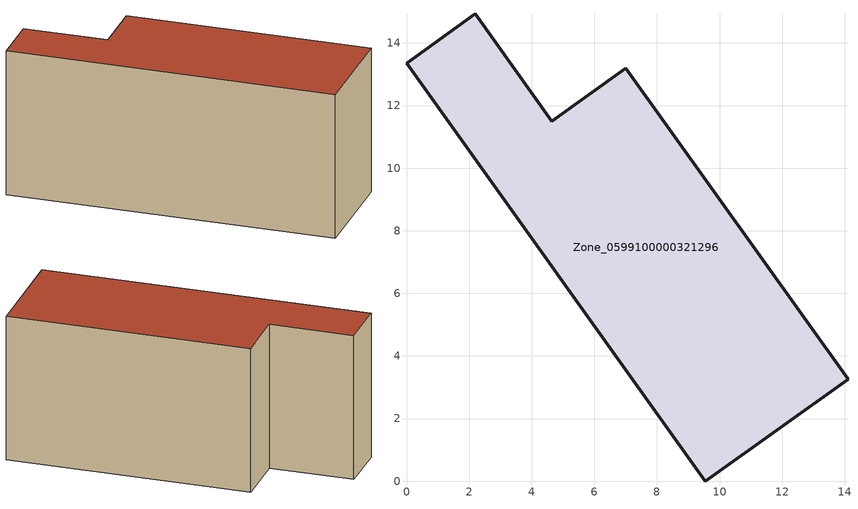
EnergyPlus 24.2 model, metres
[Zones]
Zone_0599100000321296
 floor ground (C_G): 9.55,0 0,13.36 2.19,14.93 4.64,11.5 7.01,13.19 14.11,3.26 z0
 wall outside (C_F): 4.64,11.5 2.19,14.93 0,13.36 9.55,0 14.11,3.26 7.01,13.19 4.64,11.5 z0:7.5
 roof outside (C_R): 14.11,3.26 7.01,13.19 4.64,11.5 2.19,14.93 0,13.36 9.55,0 z7.5
[BUILDING]
Pand.0599100000321296: North Axis=0; Terrain=City; Loads Convergence Tolerance Value=0.04; Temperature Convergence Tolerance Value=0.4; Solar Distribution=FullExterior; Maximum Number of Warmup Days=25; Minimum Number of Warmup Days=1
[Site:Location]
Rotterdam.The.Hague.AP_ZH_NLD Design_Conditions: Latitude=51.96; Longitude=4.45; Time Zone=1; Elevation=-4.5
[SITE:GROUNDTEMPERATURE:BUILDINGSURFACE]
18, 18, 18, 18, 18, 18, 18, 18, 18, 18, 18, 18
[MATERIAL] Thermal Absorptance=0.9; Solar Absorptance=0.7; Visible Absorptance=0.7
Name | Roughness | Thickness | Conductivity | Density | Specific Heat
G.TI.1975-1991 | MediumSmooth | 0.15 | 0.288461 | 540 | 1210
F.TI.1975-1991 | Rough | 0.3 | 0.230769 | 1920 | 840
R.TI.1975-1991 | MediumRough | 0.2 | 0.153846 | 1500 | 1000
[CONSTRUCTION]
C_G: G.TI.1975-1991
C_F: F.TI.1975-1991
C_R: R.TI.1975-1991
[ZONE]
Zone_0599100000321296: Type=1; Multiplier=1; Ceiling Height=Autocalculate; Volume=Autocalculate; Floor Area=autocalculate; Part of Total Floor Area=Yes
[ZONEINFILTRATION:DESIGNFLOWRATE]
Infil_Zone_0599100000321296: Zone or ZoneList or Space or SpaceList=Zone_0599100000321296; Schedule=AlwaysOn; Design Flow Rate Calculation Method=Flow/Area; Flow Rate per Floor Area=0.003; Constant Term Coefficient=1; Temperature Term Coefficient=0; Velocity Term Coefficient=0; Velocity Squared Term Coefficient=0
[HVACTEMPLATE:ZONE:IDEALLOADSAIRSYSTEM]
Zone_0599100000321296: Maximum Heating Supply Air Temperature=50; Minimum Cooling Supply Air Temperature=13; Maximum Heating Supply Air Humidity Ratio=0.0156; Minimum Cooling Supply Air Humidity Ratio=0.0077; Heating Limit=NoLimit; Cooling Limit=NoLimit; Dehumidification Control Type=ConstantSensibleHeatRatio; Cooling Sensible Heat Ratio=0.7; Dehumidification Setpoint=60; Humidification Control Type=None; Humidification Setpoint=30; Outdoor Air Method=None; Outdoor Air Flow Rate per Person=0.00944; Outdoor Air Flow Rate per Zone Floor Area=0; Outdoor Air Flow Rate per Zone=0; Demand Controlled Ventilation Type=None; Outdoor Air Economizer Type=NoEconomizer; Heat Recovery Type=None; Sensible Heat Recovery Effectiveness=0.7; Latent Heat Recovery Effectiveness=0.65
[ZONECONTROL:THERMOSTAT]
ThermostatControl_Zone_0599100000321296: Zone or ZoneList=Zone_0599100000321296; Control Type Schedule=DualSetpointControlType; Control 1=Thermostat_Zone_0599100000321296; Temperature Difference Between Cutout And Setpoint=0
[THERMOSTATSETPOINT:DUALSETPOINT]
Thermostat_Zone_0599100000321296: Heating Setpoint Temperature Schedule=HeatingSetpoint_Zone_0599100000321296; Cooling Setpoint Temperature Schedule=CoolingSetpoint_Zone_0599100000321296
[SCHEDULE:COMPACT]
HeatingSetpoint_Zone_0599100000321296: Through: 12/31, For: AllDays, Until: 24:00, 21
CoolingSetpoint_Zone_0599100000321296: Through: 12/31, For: AllDays, Until: 24:00, 24
DualSetpointControlType: Through: 12/31, For: AllDays, Until: 24:00, 4
AlwaysOn: Through: 12/31, For: AllDays, Until: 24:00, 1
